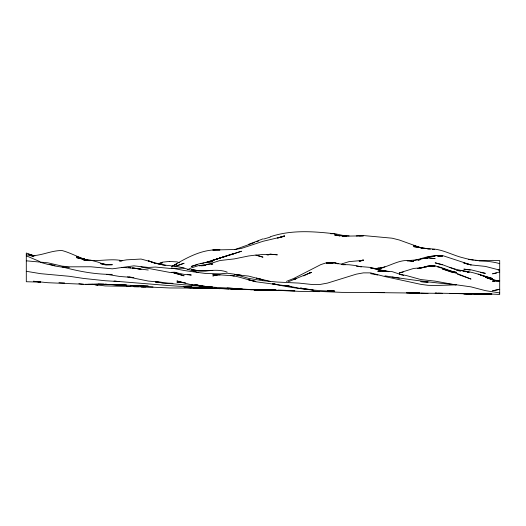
<?xml version="1.0" encoding="UTF-8"?>
<svg xmlns="http://www.w3.org/2000/svg" width="526" height="526" viewBox="0 0 526 526"><rect width="100%" height="100%" fill="white"/><g stroke="black" fill="none" stroke-linecap="round" stroke-linejoin="round"><path stroke-width="0.79" d="M171.903 266.366L176.927 263.769L171.903 266.491C186.552 257.793 202.286 248.765 219.967 249.909L212.793 249.981L234.307 249.548L241.48 248.404L263 241.296L284.52 236.207L278.063 237.923M303.647 275.913L308.749 273.454M187.683 269.634L191.273 267.905L198.447 265.637L205.62 265.531L200.833 265.873M309.387 273.165L311.293 272.304L288.347 281.772M248.653 244.327L263 238.863M158.28 263.842L162.58 262.145L169.753 261.402M256.543 241.763L258.693 240.928M417.933 260.173L420.8 259.068L427.973 257.661L435.147 258.68L427.973 257.832L425.107 258.555L427.973 257.832L425.823 258.437M376.169 268.983L374.578 268.72C387.899 269.003 399.839 256.839 413.627 261.58L407.249 260.85M286.433 281.403L294.08 278.307L320.86 264.578L327.553 262.415L333.136 262.961M254.393 242.578L235.023 249.567M174.777 266.36L184.1 263.25L176.927 265.86M267.556 290.148L259.653 290.168L256.464 289.622M280.213 237.397L284.52 235.872L277.347 238.114M359.83 261.166L363.42 259.923L359.113 261.1M230.723 254.821L241.48 251.244L219.967 257.911L226.417 256.234M206.337 264.887L219.967 260.521L234.307 258.897L248.653 255.971L255.827 255.064L263 257.161L255.827 255.143L263 254.479L270.173 254.485L267.78 254.913M418.65 260.192L420.8 259.489L407.249 260.718M158.997 263.842L162.58 262.717L157.8 263.769M341.9 263.848L349.073 261.619L363.42 260.357L359.436 261.205M423.667 267.425C435.002 262.112 445.64 270.588 456.667 272.396L449.493 270.89M427.257 266.544L425.823 266.971L427.973 266.314L435.147 265.932L427.973 266.195L417.611 268.543M374.578 268.773L377.767 268.983L384.933 266.84M197.73 264.532L191.273 266.439L198.447 264.032L205.62 262.389L212.793 261.567L208.809 262.172M268.023 254.854L269.457 254.433M263.717 239.034L270.173 237.16M413.627 260.653L427.973 256.668L435.147 256.201L427.973 256.898L435.147 255.386L442.32 256.576L435.147 255.439L442.32 255.491L471.007 264.907L485.353 266.399L499.7 270.114L498.109 269.989M266.597 290.155L266.84 290.096M262.533 290.076L256.826 290.181L252.638 289.517M270.173 236.799C291.003 229.711 313.299 231.355 334.727 233.794M499.7 271.942L492.527 273.836L496.511 273.027M427.973 266.314L420.8 268.05L422.391 267.727M417.611 268.602L420.8 267.846L413.627 268.444L399.28 272.922L403.264 272.054M199.242 265.86L205.62 264.368L212.793 264.032L211.196 264.276M200.833 263.769L204.022 263.033M266.984 254.86L270.173 254.137L277.347 254.834L270.173 254.229M218.369 274.677L212.793 275.926L218.369 274.73M499.7 289.28L492.527 290.812L499.7 289.339M377.767 268.983L380.949 268.365M205.62 262.665L207.211 262.415M29.489 255.649C40.732 256.399 50.996 250.251 62.167 250.567C71.556 253.118 79.972 258.312 89.42 260.705L83.68 259.029C96.219 262.698 109.224 258.029 121.933 260.633M383.342 267.708L377.767 268.115L379.358 268.142M257.181 290.188L257.385 290.174M430.367 266.439L431.958 266.327M499.7 280.799L492.527 281.285L494.92 281.2M130.704 286.42L105.2 285.934L92.451 284.342M356.247 235.95L363.42 235.549L392.107 238.193L399.28 239.994L422.95 248.522M478.976 260.975L492.527 260.363L499.7 260.567L499.7 294.481L485.353 293.718L491.731 293.837L486.149 293.778M153.02 286.94L141.067 286.788L144.249 286.821M138.673 286.703L126.72 286.499L129.107 286.407M346.68 235.983L341.9 236.181L363.42 235.858L359.436 235.911M263.73 290.01L264.21 290.023M496.511 281.147L499.7 281.029L492.527 279.694L485.353 277.261L495.393 280.72M145.847 286.933L133.893 286.677L138.673 286.611M172.942 283.336L162.58 282.896L155.407 281.916L162.58 282.429L148.233 281.035L127.516 276.873M330.742 233.768L334.727 233.662L344.767 235.819M121.933 260.968L119.547 261.014L126.72 259.837L141.067 259.048L162.58 264.887L176.927 266.426L184.1 268.03M259.331 290.05L255.827 289.754L264.756 289.852M248.173 289.57L259.653 289.695M105.996 264.834L112.373 264.723L105.2 264.815L100.42 263.684M211.833 288.255L206.093 288.36L215.66 288.36L209.92 288.241M252 289.648L275.749 290.089L246.267 289.583L248.653 289.616M112.373 274.362C95.43 274.533 78.459 271.304 62.167 266.879M113.964 281.114L169.753 285.631L211.833 288.314L229.047 288.748L204.187 288.426L184.1 287.36L191.273 288.018M260.048 290.023L262.296 290.03M95.633 284.428L90.853 284.461L95.633 284.651M217.573 288.544L219.487 288.531L213.747 288.36L219.487 288.544L215.66 288.458M286.433 290.635L269.213 290.115L277.347 290.352L270.173 290.174M141.067 286.663L169.753 287.959L206.093 288.13L192.864 287.985M64.553 282.909L58.978 282.718M257.74 289.734L230.96 288.886L245.629 289.524M491.731 294.041L435.147 293.146L436.738 293.199M437.533 255.899L442.32 255.886M240.527 289.063L242.44 289.057M286.045 290.576L284.52 290.576L294.876 290.773L290.096 290.641M370.593 292.548L442.32 293.376L438.336 293.252M485.353 293.975L456.667 293.587L491.731 294.277M261.1 290.043L261.816 290.036L261.337 290.05M471.007 293.837L478.18 293.837L474.991 293.771M413.627 293.212L419.209 293.238M474.196 293.771L478.18 293.784M384.138 292.607L341.9 292.371L313.207 291.194L319.584 291.614M272.567 290.023L270.173 290.004L298.867 291.351L319.584 291.66M95.633 284.277L98.027 284.303L83.68 284.375L78.9 283.744M409.642 292.719L419.209 292.837M130.704 285.368L148.233 286.098L105.2 284.29L126.72 285.191L98.027 284.132L104.404 284.27L87.664 284.31M104.404 284.283L88.467 284.303M333.103 263.092L326.6 262.993L334.727 262.652L338.317 263.717M242.44 289.484L230.96 288.846L244.353 289.583M407.249 292.719L419.209 292.936L406.453 292.765L419.209 292.936M491.731 293.856L485.353 293.764L491.731 294.218M280.693 290.477L276.867 290.391M238.613 289.385L236.7 289.208L244.353 289.596M427.973 248.962C440.722 247.891 451.781 255.255 463.833 257.99C475.53 261.488 488.01 260.133 499.7 263.657M225.227 288.439L223.313 288.393L265.393 290.056L263.48 290.004M244.353 289.458L242.44 289.412L245.629 289.478L213.747 288.314M278.142 290.082L286.111 290.359M250.087 289.576L264.69 290.036M250.087 289.701L252 289.76M220.124 288.504L229.047 288.8M69.333 267.379L62.167 267.136L54.993 266.018L49.253 264.328M420.8 293.238L427.973 293.482M246.904 289.563L248.173 289.609L238.613 289.274L242.44 289.556M334.727 235.221L349.073 235.885M112.373 284.619L105.2 284.29L126.72 285.394L119.547 284.901M263.48 289.964L267.307 290.227M236.7 289.195L240.527 289.405M206.093 288.13L204.187 287.998M208.007 286.874L162.58 282.916L155.407 281.726M209.604 286.953L212.793 287.111L205.62 286.854L198.447 285.697L205.62 286.749L234.307 288.458L227.133 287.959M133.893 277.583L119.547 276.446L106.791 274.348M169.753 261.481L176.927 261.869L179.793 262.803M234.787 289.136L227.133 288.504M219.967 274.993L212.793 274.316L234.307 275.9L230.322 275.354M356.247 266.209L370.593 267.425L377.043 269.069M102.011 264.059L105.2 264.276L100.42 263.493M148.233 270.035L133.893 268.253L121.933 267.392M31.876 256.063L33.473 256.182L26.3 254.729M256.103 290.128L253.913 289.662L256.826 290.181M183.304 282.686L176.927 282.186L184.1 282.771M85.278 284.31L95.633 284.52L94.042 284.303M39.049 281.686L40.647 281.818L38.253 281.686L40.647 281.864M235.109 274.625L248.653 276.097L263 279.871L256.543 278.149M26.3 260.817L47.82 262.803L62.167 266.143L69.333 266.827L90.853 266.781L112.373 268.832L133.893 265.834L148.233 267.451L155.407 267.05L169.753 268.392L184.1 268.148L198.447 272.54L205.62 273.474L219.967 273.875L227.133 273.191L234.307 274.164L248.653 278.392L263 280.72L277.347 282.061L298.867 283.087L313.207 284.625L320.38 284.402L327.553 283.08L356.247 274.171L363.42 272.869L370.593 272.876L384.933 276.564L420.8 284.349L427.973 285.309L435.147 285.526L456.667 284.849L471.007 286.867L485.353 290.622L499.7 292.929M114.767 281.167L119.547 281.601L105.2 280.733L83.68 278.451L69.333 276.288L40.647 273.678L26.3 271.298M432.753 249.429L434.351 249.587L432.753 249.377M91.649 284.316L98.027 285.039L92.451 284.303M230.96 288.813L232.873 289.011M384.933 275.848C408.768 279.556 432.661 282.778 456.667 284.75M235.109 274.644L241.48 275.374L235.109 274.539M329.151 290.654L334.727 291.286L327.553 290.793L334.727 291.141C313.812 290.924 293.008 288.176 272.567 283.836M306.033 289.201L300.458 288.038L313.207 290.017L298.867 288.202L285.316 285.408L291.693 286.578L255.827 281.758L248.653 279.839L255.827 281.397C247.174 280.016 239.067 276.334 230.322 275.4M88.467 260.666L83.68 260.107L90.853 260.232L98.027 262.126L105.2 264.815M192.864 284.559L191.273 284.369L192.864 284.625M195.258 284.842L198.447 285.217L191.273 284.757L176.927 280.996L183.304 282.574M427.973 248.798L413.627 246.628L430.367 249.087M129.107 276.978L131.5 277.281M468.62 259.417L473.4 260.081M83.68 284.237L47.82 282.705L33.473 281.246L40.647 282.166L26.3 281.726L26.3 253.032L33.473 255.643M133.893 268.253L132.296 267.977L141.067 269.246L133.893 268.01M184.1 282.745L185.691 282.968M54.993 265.4L47.82 264.4L40.647 262.375M268.148 290.082L269.056 290.214M198.447 285.408L205.62 286.433L194.462 284.882M474.991 260.311L477.384 260.653M392.107 277.123L399.28 278.169M470.211 270.081L463.833 269.141L471.007 269.831L485.353 273.356L480.573 272.475M343.491 264.815L341.9 264.578L349.073 264.756L356.247 265.63L361.263 266.958M128.311 267.432L130.704 267.787M215.66 288.176L217.573 288.458L214.384 287.965M198.447 272.54L184.1 270.495L171.351 268.03M372.98 268.457L370.593 268.063L377.767 268.878L384.217 271.133M191.273 269.443L198.447 270.732L205.62 270.995L212.793 270.397L198.447 270.732L191.273 269.595C203.102 273.172 215.515 267.688 227.133 272.093M187.289 274.329L191.273 275.052L184.1 274.394L173.343 272.179M455.864 284.895L435.147 281.134L420.8 279.543L406.453 275.565L399.28 274.099L401.437 274.822M370.593 273.651L377.767 275.013M81.293 258.384L87.27 260.107L83.68 258.858M388.122 271.699L384.933 271.061L392.107 271.62L403.587 275.466M141.067 267.017L169.753 272.409L176.927 272.692L174.533 272.166M340.309 235.911L334.727 234.714L339.75 235.99M469.416 272.244L456.667 269.496L449.493 267.333M460.651 271.192L456.667 270.318C470.329 270.805 482.967 275.322 495.393 280.674M345.089 264.762L334.727 263.079L337.916 263.835M254.886 289.787L255.123 289.826M384.138 271.199L377.767 269.739L384.933 271.002L377.767 271.298L384.933 270.699L388.924 271.699M196.053 284.855L197.651 285.224M256.622 278.149L270.173 281.384M165.769 265.387L155.407 263.329L148.233 260.738L154.69 263.171M89.262 260.541L76.507 257.628L85.837 259.995M28.45 254.13L34.907 255.965M442.32 264.874L435.147 262.842L442.32 264.631L455.227 269.483M176.927 273.744L184.1 275.821L171.903 272.238L176.927 273.73L172.627 272.31M494.677 280.575L485.353 277.084M420.8 247.812L413.627 245.649L423.667 248.489M480.337 275.164L492.527 278.504L478.18 274.112M437.297 266.774L441.603 268.096M30.607 255.077L33.473 255.958M453.077 272.698L442.32 268.917L456.667 273.369L471.007 279.069L457.383 274.151M442.32 268.319L448.777 270.634M39.93 261.613L26.3 255.82M266.84 290.056L266.123 290.155L266.84 290.069M311.293 272.369L309.387 273.139L311.293 272.369M295.993 278.708L294.08 279.47L295.993 278.734M219.967 258.069L205.62 262.605L234.307 253.499L212.793 260.298L219.967 258.069M258.47 290.089L257.733 290.148L258.47 290.089M327.553 263.085L326.6 263.171L334.727 262.652L327.553 263.085M273.04 290.227L271.127 290.214L273.04 290.227M455.069 293.554L449.493 293.442L455.069 293.561M471.007 294.087L463.833 293.87L471.007 294.087M225.227 288.452L223.313 288.393L225.227 288.452M191.273 286.854L184.1 286.492L191.273 286.854M206.093 287.656L204.187 287.564L208.007 287.801L206.093 287.63M427.973 282.133L420.8 281.66L427.973 282.186M485.353 294.192L478.18 293.692L485.353 294.231M209.92 288.458L208.007 288.32L209.92 288.478M234.787 289.017L232.873 288.794L234.787 289.017M219.487 288.675L218.211 288.537L219.487 288.675M130.704 267.649L129.107 267.471L130.704 267.701M465.431 271.699L463.833 271.449L465.431 271.705M468.62 272.198L467.022 271.949L468.62 272.205M277.347 284.559L272.567 283.744L277.347 284.559M471.007 264.887L463.833 263.072L471.007 264.907M85.837 260.015L76.507 256.517L85.837 260.015"/></g></svg>
